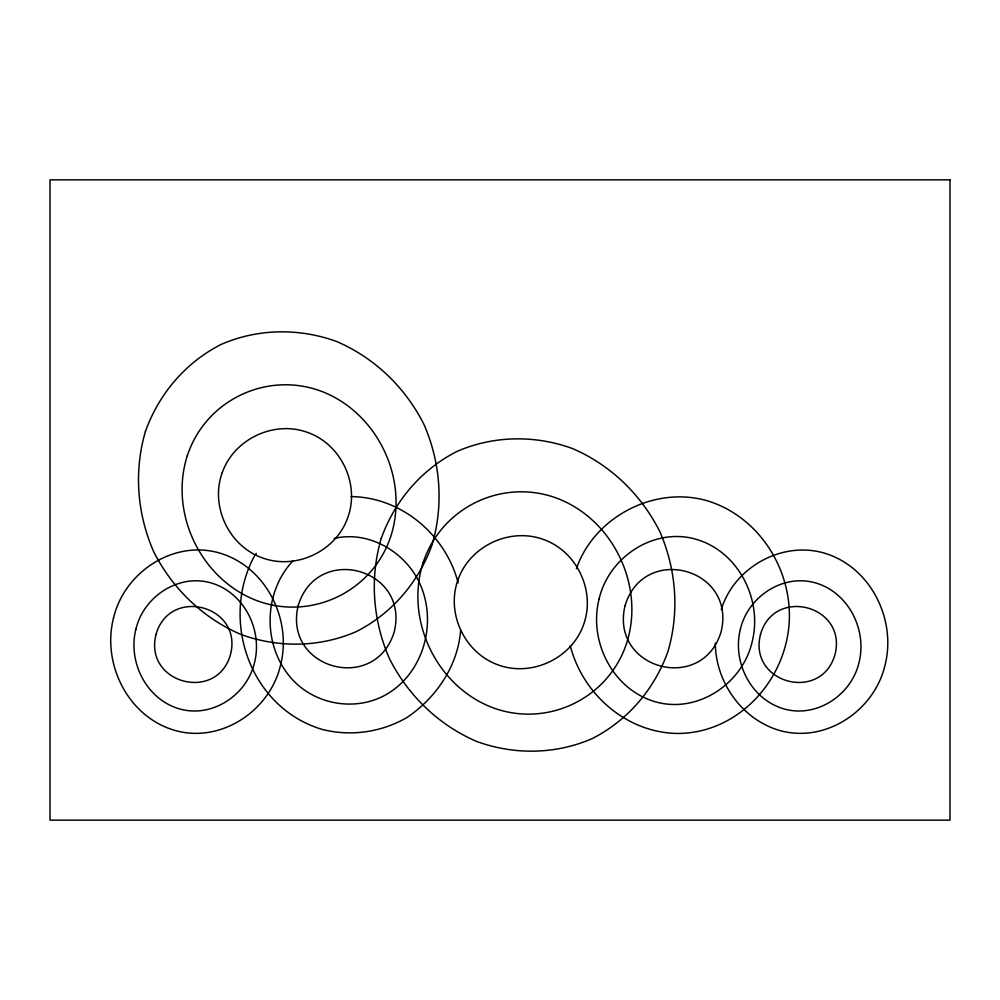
<?xml version="1.0" encoding="UTF-8"?>
<svg xmlns="http://www.w3.org/2000/svg" width="1000" height="1000" viewBox="0 0 1000 1000"><rect width="100%" height="100%" fill="white"/><g stroke="black" fill="none" stroke-linecap="round" stroke-linejoin="round"><path stroke-width="1.5" d="M460.637 630.363C457.912 665.925 436.075 698.025 406.8 717.6C381.175 732.325 350.9 736.7 322.212 729.425C250.1 707.925 219.662 620.375 254.537 555.812L256.3 553.362M576.388 568.663C594.25 517.075 654.075 485.637 706.787 500.637C756.1 515.288 789.163 564.338 789.4 615.037C789.688 676.087 740.662 733.188 677.938 733.462C626.962 733.05 582.587 694.312 570.262 645.688M721.275 609.587C733.875 567.638 781.475 540.825 823.863 552.975C870.438 566.5 896.825 619.4 884.963 665.413C874.25 711.012 825.15 743.713 779.137 730.337C741.513 719.1 715.688 681.95 715.275 643.138M292.775 561.038C262.55 593.413 262.55 647.575 292.775 679.963C316.938 705.75 358.038 711.9 388.3 693.325C426.062 669.85 438.25 617.075 417.275 578.45C401.35 549.612 366.962 530.7 334.1 538.45M351.062 496.6C401.388 497.062 445.737 534.85 458.175 582.95M113.55 617.9C101.7 663.913 128.075 716.812 174.65 730.337C220.675 743.713 269.775 711.012 280.487 665.413C292.337 619.4 265.963 566.5 219.387 552.975C173.375 539.6 124.262 572.3 113.55 617.9M135.95 629.025C127.537 661.7 146.263 699.262 179.338 708.863C212 718.35 246.863 695.138 254.475 662.763C262.887 630.087 244.163 592.525 211.088 582.925C178.425 573.438 143.562 596.65 135.95 629.025M599.15 598.737C588.3 640.888 612.463 689.338 655.113 701.725C697.262 713.975 742.237 684.025 752.05 642.262C762.913 600.112 738.75 551.65 696.087 539.275C653.938 527.025 608.962 556.975 599.15 598.737M740.425 629.025C732.013 661.7 750.738 699.262 783.812 708.863C816.488 718.35 851.35 695.138 858.95 662.763C867.375 630.087 848.637 592.525 815.575 582.925C782.9 573.438 748.037 596.65 740.425 629.025M156.012 634.5C143.537 683.312 216.912 702.975 230.525 654.463C243 605.65 169.625 585.988 156.012 634.5M298.163 605.8C282.975 669.287 375.7 694.137 394.3 631.55C409.487 568.062 316.75 543.212 298.163 605.8M625.025 605.8C609.837 669.287 702.562 694.137 721.162 631.55C736.35 568.062 643.625 543.212 625.025 605.8M760.487 634.5C748.025 683.312 821.4 702.975 835.013 654.463C847.475 605.65 774.1 585.988 760.487 634.5M145.438 431.413C133.763 471.2 137.075 513.675 153.637 551.587C172.3 588.513 202.9 618.138 241 634.5C278.475 648.075 319.7 647.513 356.362 631.587C392 613.488 418.725 582.087 432.137 544.562C443.812 504.775 440.5 462.3 423.938 424.387C405.288 387.463 374.675 357.837 336.575 341.475C299.113 327.9 257.875 328.462 221.213 344.387C185.575 362.488 158.863 393.888 145.438 431.413M187.3 455.775C169.137 512.275 200.037 577.95 255.15 599.963C310.1 621.625 372.525 592.25 390.863 536.112C409.025 479.613 378.125 413.938 323.013 391.925C268.075 370.262 205.637 399.637 187.3 455.775M381.238 538.438C369.55 578.225 372.875 620.7 389.438 658.612C408.088 695.537 438.7 725.163 476.8 741.513C514.263 755.1 555.5 754.538 592.15 738.612C627.788 720.512 654.513 689.112 667.925 651.575C679.613 611.788 676.3 569.325 659.737 531.413C641.075 494.487 610.475 464.862 572.362 448.5C534.9 434.913 493.675 435.487 457.013 451.413C421.375 469.513 394.65 500.913 381.238 538.438M423.1 562.8C404.925 619.3 435.838 684.975 490.95 706.988C545.887 728.65 608.312 699.262 626.65 643.125C644.825 586.625 613.913 520.962 558.8 498.95C503.862 477.287 441.425 506.662 423.1 562.8M222.262 472.575C209.963 506.075 228.762 546.025 262.413 557.9C295.925 570.2 335.863 551.413 347.738 517.75C360.037 484.25 341.25 444.3 307.587 432.425C274.088 420.125 234.137 438.925 222.262 472.575M458.062 579.6C445.763 613.1 464.55 653.05 498.212 664.925C531.712 677.225 571.663 658.425 583.538 624.775C595.837 591.275 577.038 551.325 543.387 539.45C509.875 527.15 469.938 545.95 458.062 579.6M950 179.85L50 179.85L50 820.15L950 820.15L950 179.85"/></g></svg>
